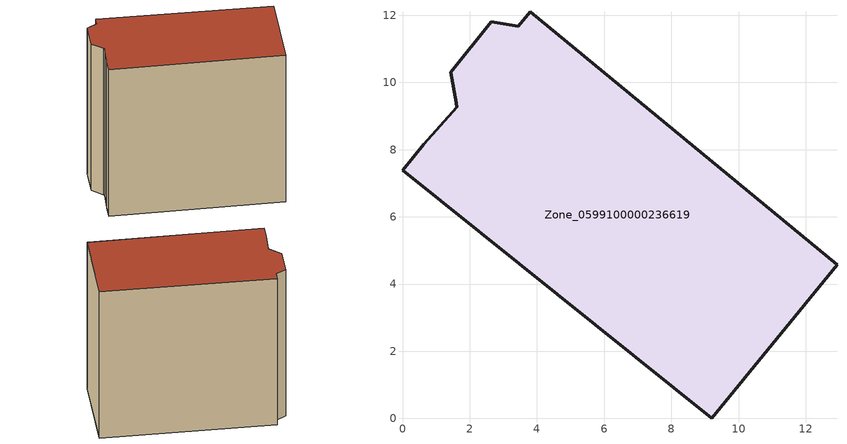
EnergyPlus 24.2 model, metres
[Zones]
Zone_0599100000236619
 floor ground (C_G): 1.6,9.39 1.44,10.31 2.64,11.81 3.45,11.68 3.8,12.11 12.93,4.58 9.21,0 0,7.39 0.63,8.16 1.62,9.26 z0
 wall outside (C_F): 9.21,0 12.93,4.58 3.8,12.11 3.45,11.68 2.64,11.81 1.44,10.31 1.6,9.39 1.62,9.26 0.63,8.16 0,7.39 9.21,0 z0:11.62
 roof outside (C_R): 1.62,9.26 0.63,8.16 0,7.39 9.21,0 12.93,4.58 3.8,12.11 3.45,11.68 2.64,11.81 1.44,10.31 1.6,9.39 z11.62
[BUILDING]
Pand.0599100000236619: North Axis=0; Terrain=City; Loads Convergence Tolerance Value=0.04; Temperature Convergence Tolerance Value=0.4; Solar Distribution=FullExterior; Maximum Number of Warmup Days=25; Minimum Number of Warmup Days=1
[Site:Location]
Rotterdam.The.Hague.AP_ZH_NLD Design_Conditions: Latitude=51.96; Longitude=4.45; Time Zone=1; Elevation=-4.5
[SITE:GROUNDTEMPERATURE:BUILDINGSURFACE]
18, 18, 18, 18, 18, 18, 18, 18, 18, 18, 18, 18
[MATERIAL] Thermal Absorptance=0.9; Solar Absorptance=0.7; Visible Absorptance=0.7
Name | Roughness | Thickness | Conductivity | Density | Specific Heat
G.TI.1946 | MediumSmooth | 0.15 | 1 | 540 | 1210
F.TI.1946 | Rough | 0.3 | 0.857143 | 1920 | 840
R.TI.1946 | MediumRough | 0.2 | 0.1 | 1500 | 1000
[CONSTRUCTION]
C_G: G.TI.1946
C_F: F.TI.1946
C_R: R.TI.1946
[ZONE]
Zone_0599100000236619: Type=1; Multiplier=1; Ceiling Height=Autocalculate; Volume=Autocalculate; Floor Area=autocalculate; Part of Total Floor Area=Yes
[ZONEINFILTRATION:DESIGNFLOWRATE]
Infil_Zone_0599100000236619: Zone or ZoneList or Space or SpaceList=Zone_0599100000236619; Schedule=AlwaysOn; Design Flow Rate Calculation Method=Flow/Area; Flow Rate per Floor Area=0.003; Constant Term Coefficient=1; Temperature Term Coefficient=0; Velocity Term Coefficient=0; Velocity Squared Term Coefficient=0
[HVACTEMPLATE:ZONE:IDEALLOADSAIRSYSTEM]
Zone_0599100000236619: Maximum Heating Supply Air Temperature=50; Minimum Cooling Supply Air Temperature=13; Maximum Heating Supply Air Humidity Ratio=0.0156; Minimum Cooling Supply Air Humidity Ratio=0.0077; Heating Limit=NoLimit; Cooling Limit=NoLimit; Dehumidification Control Type=ConstantSensibleHeatRatio; Cooling Sensible Heat Ratio=0.7; Dehumidification Setpoint=60; Humidification Control Type=None; Humidification Setpoint=30; Outdoor Air Method=None; Outdoor Air Flow Rate per Person=0.00944; Outdoor Air Flow Rate per Zone Floor Area=0; Outdoor Air Flow Rate per Zone=0; Demand Controlled Ventilation Type=None; Outdoor Air Economizer Type=NoEconomizer; Heat Recovery Type=None; Sensible Heat Recovery Effectiveness=0.7; Latent Heat Recovery Effectiveness=0.65
[ZONECONTROL:THERMOSTAT]
ThermostatControl_Zone_0599100000236619: Zone or ZoneList=Zone_0599100000236619; Control Type Schedule=DualSetpointControlType; Control 1=Thermostat_Zone_0599100000236619; Temperature Difference Between Cutout And Setpoint=0
[THERMOSTATSETPOINT:DUALSETPOINT]
Thermostat_Zone_0599100000236619: Heating Setpoint Temperature Schedule=HeatingSetpoint_Zone_0599100000236619; Cooling Setpoint Temperature Schedule=CoolingSetpoint_Zone_0599100000236619
[SCHEDULE:COMPACT]
HeatingSetpoint_Zone_0599100000236619: Through: 12/31, For: AllDays, Until: 24:00, 21
CoolingSetpoint_Zone_0599100000236619: Through: 12/31, For: AllDays, Until: 24:00, 24
DualSetpointControlType: Through: 12/31, For: AllDays, Until: 24:00, 4
AlwaysOn: Through: 12/31, For: AllDays, Until: 24:00, 1
